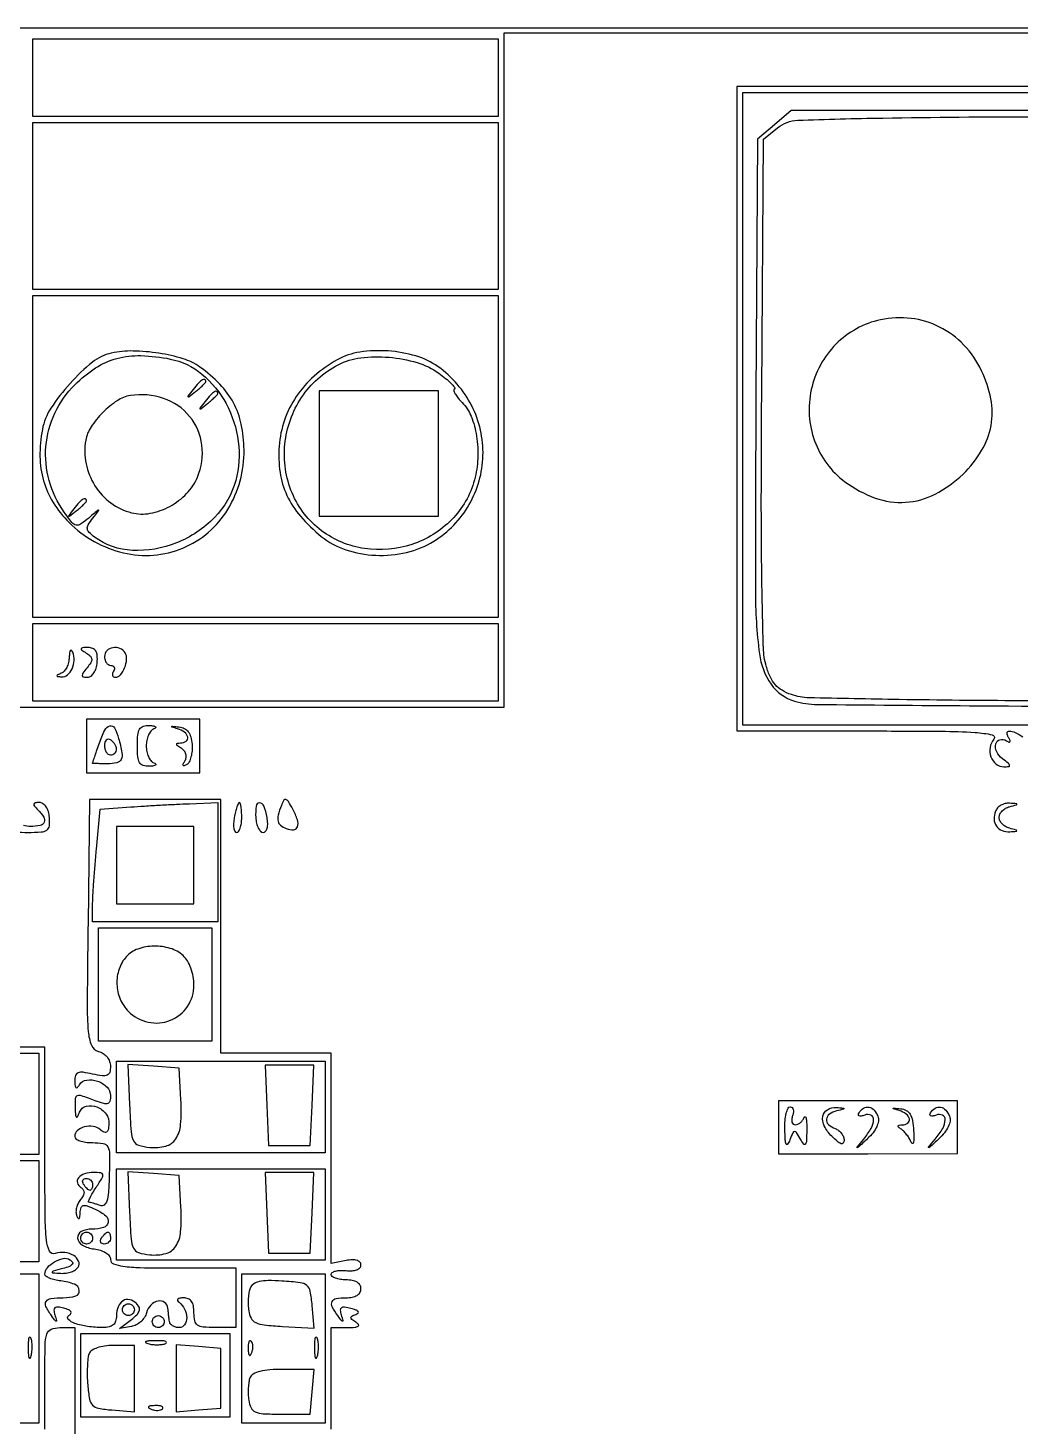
# Model space of a CAD drawing. Extents: x 4 to 1603, y 7 to 792.
# Drawn here: x 532.2 to 698.5, y 557.5 to 791.8 of the extents above; entities that cross this region are included whole.
import ezdxf

# ---------------------------------------------------------------- set-up
doc = ezdxf.new("R2010")
doc.units = 0

msp = doc.modelspace()

# ---------------------------------------------------------------- linework, layer by layer
for points in [[(727.771668, 679, -0.001036), (698.489293, 679.060682, -0.003007), (678.240029, 679.266405, -0.001598), (663.113687, 679.559427, -0.078376), (660.161319, 680.093609, -0.049047), (658.602212, 680.815158, -0.078818), (657.473732, 681.744205, -0.073259), (656.635112, 683.028529, -0.036975), (655.955463, 684.843609, -0.063912), (655.46922, 687.9208, -0.003126), (655.233448, 698.251465, -0.004236), (655.121783, 712.043271, -0.001717), (655.193367, 730.839057), (655.5, 773.178115), (657.860784, 775.089057, -0.16192), (661.218221, 776.350603, -0.005517), (675.484361, 776.740701, -0.003824), (701.132758, 776.962716, -0.000252), (775.063731, 777, -0.000513)], [(796, 8), (400.5, 8), (5, 8), (5, 399.5), (5, 791), (188.5, 791), (372, 791), (372, 734.5), (372, 678), (492, 678), (612, 678), (612, 734.5), (612, 791), (860.835203, 791, -0.000244)], [(734.606989, 782), (651, 782), (651, 728), (651, 674), (673.122445, 674, -0.001872), (685.281103, 673.954476, -0.014467), (690.965316, 673.747361, -0.033658), (693.845499, 673.363067, -0.567126), (694.105192, 672.626748, 0.135552), (693.474092, 671.225833, 0.126816), (693.628769, 669.66034, 0.1377), (694.497622, 668.454678, 0.169771), (695.798118, 668, 0.030692), (696.587735, 668.048516, 0.434154), (696.737036, 668.253775, 0.179242), (696.533025, 668.590255, 0.009915), (695.538354, 669.348296, -0.124226), (694.584839, 670.498345, -0.168736), (694.436965, 671.828308, -0.281043), (695.119443, 672.529965, -0.20398), (696.223607, 672.361803, 0.036486), (696.632639, 672.148527, 0.343373), (696.812185, 672.195104, 0.279645), (696.834974, 672.401245, 0.029587), (696.595492, 672.845492, -0.049601), (696.379669, 673.287244, -0.110183), (696.329213, 673.656365, -0.18947), (696.445626, 673.89244, -0.191566), (696.690983, 673.984687, -0.108293), (697.67671, 673.749025, -0.035097), (698.984854, 672.999022, -0.066361)], [(583, 557), (583, 565.5), (583, 574), (585.75, 574.015313, 0.014747), (586.998959, 574.059119, 0.12574), (587.52754, 574.231192, 0.448279), (587.572729, 574.505848, 0.081754), (587.136847, 574.894262, -0.021173), (586.436829, 575.380471, -0.229321), (586.285101, 575.678769, -0.293662), (586.441102, 575.932317, -0.031563), (587.111057, 576.203686, 0.102033), (587.499966, 576.429008, 0.399564), (587.520642, 576.680417, 0.136982), (587.146713, 576.947551, 0.023073), (586.299027, 577.211552, 0.027661), (585.230238, 577.428729, 0.184066), (584.708999, 577.312774, 0.272919), (584.516534, 576.919357, 0.057427), (584.66915, 576.136815, -0.004107), (584.969467, 575.162943, -0.429256), (584.906693, 575.053314, -0.30221), (584.761877, 575.105708, -0.003273), (584.109645, 576, -0.035487), (583.182091, 577.503924, -0.233007), (583.161567, 578.363896, -0.249294), (583.82462, 578.866056, -0.039911), (585.5, 579, 0.04716), (586.543379, 579.09863, 0.088208), (587.333333, 579.4, 0.118484), (587.822179, 579.88002, 0.140575), (588, 580.5, 0.140575), (587.822179, 581.11998, 0.118484), (587.333333, 581.6, 0.088208), (586.543379, 581.90137, 0.04716), (585.5, 582, -0.034685), (584.542453, 582.066505, -0.052822), (583.734375, 582.267884, -0.068853), (583.179007, 582.562164, -0.241021), (583, 582.911944, -0.259665), (583.183236, 583.240986, -0.076372), (583.734375, 583.47539, -0.055433), (584.542174, 583.588346, -0.034391), (585.5, 583.549457, 0.042551), (586.495477, 583.525278, 0.075685), (587.295362, 583.697315, 0.109244), (587.811764, 584.036056, 0.195592), (588, 584.498841, 0.187075), (587.817428, 584.969727, 0.136104), (587.336928, 585.271311, 0.083849), (586.551631, 585.368112, 0.036072), (585.5, 585.244751), (583, 584.766846), (583, 602.383423), (583, 620), (573.75, 619.999493), (564.5, 619.998987), (564.5, 641.249493), (564.5, 662.5), (553.5, 662.5), (542.5, 662.5), (542.229443, 641.661756, 0.001512), (542.096398, 628.303539, 0.022168), (542.272292, 623.601735, 0.076425), (542.818487, 621.313103, 0.236305), (543.979443, 620.295125, -0.080153), (544.774656, 619.944058, -0.078569), (545.425347, 619.358779, -0.080424), (545.852249, 618.614828, -0.090358), (546, 617.803913, -0.065839), (545.867482, 616.801902, -0.2283), (545.451821, 616.320149, -0.137178), (544.642599, 616.208297, -0.020228), (543, 616.5, 0.020293), (541.391726, 616.78539, 0.127889), (540.571773, 616.687059, 0.226924), (540.150435, 616.23547, 0.078369), (540.015313, 615.329455, 0.02182), (540.056459, 614.538929, 0.205174), (540.216074, 614.24701, 0.388013), (540.452883, 614.2647, 0.047502), (540.801092, 614.7124, -0.221122), (542.015464, 615.489832, -0.117601), (543.829179, 615.308003, -0.113053), (545.416556, 614.31458, -0.199187), (546, 612.908119, -0.056275), (545.892827, 611.958909, -0.259147), (545.536151, 611.561952, -0.155665), (544.855942, 611.546435, -0.019321), (543.4349, 612.024751, 0.008099), (541.140926, 612.854644, 0.175026), (540.434149, 612.843605, 0.295593), (540.092915, 612.379331, 0.022562), (540.070285, 610.75, 0.008307), (540.125832, 609.589836, 0.205818), (540.26799, 609.310273, 0.481993), (540.462683, 609.350525, 0.018144), (540.820285, 610.125424, -0.235639), (541.968909, 611.116469, -0.161197), (543.719316, 610.992697, -0.137534), (545.247219, 609.79807, -0.17914), (545.732933, 608.104698, -0.031474), (545.601937, 607.162264, -0.199346), (545.33639, 606.76956, -0.270949), (544.931386, 606.747874, -0.05431), (544.303771, 607.162856, 0.13567), (543.083652, 607.712169, 0.102967), (541.61171, 607.635746, 0.118016), (540.437684, 607.006471, 0.214142), (540, 606.031385, 0.248566), (540.209814, 605.635413, 0.065553), (540.871859, 605.302969, 0.050664), (541.831111, 605.075124, 0.033002), (542.96803, 605, -0.041379), (544.784727, 604.849395, -0.237869), (545.540142, 604.295736, -0.117386), (545.831114, 603.094007, -0.007539), (545.790331, 599.4612, -0.010512), (545.657981, 596.666782, -0.058121), (545.382302, 595.189259, -0.165552), (544.913823, 594.544971, -0.250123), (544.240514, 594.4612, 0.009566), (543.670594, 594.667479, 0.011016), (543.119255, 594.841728, 0.01017), (542.647347, 594.969157, 0.060925), (542.39516, 595, -0.523858), (542.306332, 595.128265, -0.021771), (542.564697, 595.734375, -0.021771), (542.994778, 596.540667, -0.011623), (543.591957, 597.5, 0.008609), (544.600701, 599.09893, 0.179709), (544.705748, 599.645192, 0.337488), (544.395213, 599.936922, 0.025809), (543.174027, 600, 0.074084), (541.647965, 599.772639, 0.143611), (540.626029, 599.101539, 0.251304), (540.443968, 598.255853, 0.186326), (541.032246, 597.480071, -0.100686), (541.438297, 597.098543, -0.165035), (541.571318, 596.650671, -0.121217), (541.416104, 596.110228, -0.042975), (540.954018, 595.444595, 0.061399), (540.555153, 594.822419, 0.054014), (540.298159, 594.094777, 0.056979), (540.213153, 593.376202, 0.096766), (540.326512, 592.783622, 0.038103), (540.55343, 592.323437, 0.446265), (540.727785, 592.288633, 0.205593), (540.863556, 592.524228, 0.017908), (540.921053, 593.228561, -0.061521), (541.069638, 594.101867, -0.271688), (541.43681, 594.443108, -0.145716), (542.109493, 594.395164, -0.016746), (543.525895, 593.806247, -0.068019), (545.214242, 592.739831, -0.270119), (545.611752, 591.630105, -0.282563), (544.841892, 590.777506, -0.071517), (542.911683, 590.5, 0.113863), (541.093666, 590.080551, 0.314537), (540.487807, 588.99185, 0.248857), (541.284754, 587.800213, 0.095026), (543.25, 587.183578, -0.046132), (544.331436, 586.956741, -0.067043), (545.21525, 586.54836, -0.085358), (545.798292, 586.019155, -0.167403), (546, 585.433578, 0.306075), (546.491706, 584.705583, 0.061833), (548.081083, 584.284133, 0.028846), (551.000159, 584.055935, 0.005085), (556.5, 584), (567, 584), (567, 579), (567, 574), (563.5, 574, -0.021436), (561.534425, 574.084309, -0.13443), (560.6, 574.428571, -0.189121), (560.138668, 575.13778, -0.050766), (560, 576.5, 0.045188), (559.89817, 577.624446, 0.108672), (559.576531, 578.391339, 0.141313), (559.027001, 578.832474, 0.101445), (558.25, 578.984687, 0.037791), (557.624842, 578.931864, 0.157676), (557.29265, 578.762025, 0.327951), (557.255562, 578.519256, 0.114236), (557.5, 578.234687, -0.12122), (558.435519, 577.114725, -0.111532), (558.781669, 575.652816, -0.150531), (558.43245, 574.475982, -0.250955), (557.543837, 574, -0.061989), (556.944248, 574.074622, -0.073182), (556.416783, 574.29375, -0.085466), (556.039677, 574.618122, -0.14234), (555.875, 575, -0.002297), (555.818193, 575.472065, -0.001128), (555.75, 576.073437, -0.001119), (555.681968, 576.698469, -0.001628), (555.625, 577.25, 0.21334), (555.072183, 578.215412, 0.212329), (553.982565, 578.449853, 0.150419), (552.772614, 577.780794, 0.125909), (552.045085, 576.5, -0.079768), (551.687655, 575.71083, -0.06146), (551.072619, 574.991277, -0.061799), (550.305386, 574.44661, -0.083081), (549.5, 574.172433), (547.5, 573.844866), (549.5, 575.355112, 0.031635), (550.430648, 576.155063, 0.124607), (550.822423, 576.794651, 0.18453), (550.784288, 577.396313, 0.087661), (550.337132, 578.045547, 0.140203), (549.214484, 578.679715, 0.202258), (548.103564, 578.496419, 0.162475), (547.286517, 577.498376, 0.091221), (547, 575.940983, -0.07828), (546.862663, 575.069145, -0.138374), (546.461957, 574.467413, -0.123488), (545.767936, 574.121332, -0.055786), (544.75, 574.013655, -0.032114), (542.168877, 574.19534, -0.049575), (539.994698, 574.712554, -0.111081), (538.930035, 575.370988, -0.487037), (539, 576, 0.103633), (539.363953, 576.345992, 0.308493), (539.365817, 576.672752, 0.1513), (538.988519, 576.976437, 0.030414), (538.159353, 577.248077, 0.032436), (537.18504, 577.436396, 0.194092), (536.694945, 577.307418, 0.25941), (536.51569, 576.908604, 0.055587), (536.66915, 576.136815, -0.004107), (536.969467, 575.162943, -0.429256), (536.906693, 575.053314, -0.30221), (536.761877, 575.105708, -0.003273), (536.109645, 576, -0.038707), (535.169824, 577.545979, -0.268901), (535.217929, 578.396008, -0.222812), (536.013059, 578.883976, -0.027999), (538.083333, 579, 0.073569), (540.185227, 579.310953, 0.371207), (540.772769, 580.235382, 0.27278), (539.947692, 581.261294, 0.060835), (537.672881, 581.816422, -0.028237), (536.649011, 581.996704, -0.042137), (535.785159, 582.278166, -0.050027), (535.176279, 582.610143, -0.247808), (535, 582.943978, -0.181298), (535.412103, 584.043158, -0.082089), (536.616385, 585.036258, -0.082716), (538.066242, 585.583179, -0.189531), (539.196114, 585.378795, -0.10794), (539.610689, 584.977902, -0.328293), (539.59323, 584.608989, -0.133071), (539.103676, 584.256152, -0.022117), (537.989919, 583.892385, 0.002124), (536.381853, 583.437441, 0.236841), (536.223121, 583.291022, 0.505416), (536.2998, 583.172781, 0.003517), (537.690983, 583.09968, 0.047645), (538.580045, 583.143951, 0.048333), (539.44021, 583.355873, 0.052932), (540.148277, 583.692615, 0.117419), (540.569098, 584.111803, 0.245877), (540.642877, 585.143589, 0.155822), (539.829842, 586.070649, 0.109668), (538.346527, 586.567496, 0.101958), (536.75, 586.409784, -0.369246), (535.786697, 586.823611, -0.089026), (535.267155, 588.63019, -0.023677), (535.041512, 592.72139, -0.001938), (535, 603.432612), (535, 621), (529.5, 621)], [(529.982352, 657.070165, 0.016136), (532.155917, 657, 0.01613), (534.390462, 657.072103, 0.135968), (535.333014, 657.400006, 0.216274), (535.74877, 658.094001, 0.049121), (535.770691, 659.5, 0.052115), (535.583439, 660.49122, 0.075961), (535.20339, 661.293336, 0.095375), (534.682466, 661.815424, 0.150199), (534.081892, 662, 0.035284), (533.377787, 661.950251, 0.309061), (533.158728, 661.75, 0.234769), (533.23636, 661.419125, 0.023443), (533.8, 660.8, -0.050901), (534.806095, 659.565185, -0.254281), (534.878429, 658.705722, -0.245747), (534.192628, 658.157004, -0.048254), (532.569551, 658, -0.057147), (531.43057, 658.130604, -0.109839)], [(535, 557), (535, 565.5, -0.004059), (535.045242, 571.072835, -0.067556), (535.323529, 572.9, -0.226266), (536.050108, 573.710115, -0.098988), (537.5, 574), (540, 574), (540, 558), (540, 542)]]:
    msp.add_lwpolyline(points, format="xyb")
for points in [[(4.463028, 790.750623, 0.090794), (4.267848, 789.688086, 0.000004), (4.202933, 675.011121, 0.000189), (4.180203, 548.51456, 0.000114), (4.244173, 398.5), (4.5, 7.5), (803.751263, 7.249377), (1603.002525, 6.998755), (1602.751263, 399.249377), (1602.5, 791.5), (803.718854, 791.750623, 0.000059), (387.797189, 791.831666, 0.000332), (164.795027, 791.700628, 0.000012), (5.544081, 791.497643, 0.311183)], [(657.305764, 775.587297), (654.5, 773.174593), (654.219231, 730.128818, 0.001814), (654.125033, 697.582294, 0.031225), (654.797095, 686.956386, 0.12057), (656.758001, 681.833587, 0.172431), (660.672499, 679.016844, 0.068129), (664.512493, 678.451453, 0.000805), (690.035526, 678.233746, 0.001844), (724.762487, 678.121554, 0.000537), (778.227424, 678.203483), (891.954847, 678.5), (894.727424, 681.271891), (897.5, 684.043783), (897.781668, 726.738331, 0.001471), (897.856147, 747.119692, 0.005069), (897.731538, 760.337269, 0.004195), (897.472731, 769.592719, 0.089325), (896.890814, 772.263598, 0.240604), (892.595587, 775.924702, 0.046675), (882.184219, 777.395619, 0.011366), (860.158632, 777.931747, 0.000401), (775.105424, 778), (660.111527, 778)], [(675.122803, 742.920482, 0.146377), (667.627399, 738.818765, 0.141596), (663.496722, 731.222823, 0.141907), (664.059082, 722.607522, 0.147191), (669.143895, 715.769479, 0.073502), (674.227963, 713.042152, 0.103033), (679.314983, 712.323744, 0.103117), (684.262795, 713.696037, 0.073721), (688.941405, 717.059045, 0.065116), (692.059289, 720.991789, 0.090801), (693.634075, 725.185969, 0.091231), (693.616747, 729.65089, 0.066347), (692.05868, 734.378782, 0.077405), (689.07325, 738.692944, 0.086169), (685.01339, 741.709633, 0.087365), (680.223162, 743.153919, 0.082329)], [(546.139676, 737.333779, 0.118577), (542.9916, 735.830409, 0.038485), (539.221708, 732.257976, 0.038875), (535.997842, 728.083796, 0.098943), (534.575348, 724.549948, 0.04894), (534.175608, 720.000656, 0.067429), (534.766909, 715.946006, 0.069705), (536.391084, 712.295797, 0.056952), (539.05302, 708.94698, 0.139088), (548.170316, 703.859165, 0.157746), (558.116981, 704.659825, 0.158825), (565.66243, 711.122484, 0.141189), (568.397108, 721.120155, 0.048871), (567.917866, 725.412631, 0.070354), (566.611284, 728.999514, 0.069451), (564.345998, 732.116334, 0.046248), (560.995568, 735.003156, 0.081178), (558.196674, 736.378642, 0.034804), (554.124559, 737.311481, 0.034609), (549.797031, 737.686417, 0.056739)], [(556.03125, 736.34375, -0.124393), (561.323011, 733.820681, -0.096342), (565.383383, 728.863592, -0.09152), (567.433804, 722.498934, -0.098355), (566.997374, 715.990248, -0.128768), (563.454619, 709.790638, -0.103811), (557.051513, 705.516114, -0.107426), (549.662327, 704.265076, -0.147316), (543.340112, 706.493255, -0.034517), (542.407117, 707.279711, -0.176873), (542.11653, 707.879302, -0.163501), (542.269343, 708.553248, -0.02847), (543.020514, 709.641787, 0.001233), (544.011685, 710.922885, 0.596455), (543.977696, 710.999079, 0.196848), (543.821572, 710.948526, 0.000736), (542.341289, 709.693224, -0.024641), (540.972267, 708.640466, -0.214457), (540.23578, 708.503588, -0.166855), (539.539533, 708.949295, -0.013838), (538.23286, 710.693224, -0.085679), (535.719515, 715.971238, -0.08957), (535.174404, 721.703104, -0.089682), (536.668319, 727.257726, -0.086157), (540.025727, 732.025727, -0.052262), (543.50884, 734.847978, -0.078418), (547.074553, 736.440437, -0.07397), (551.111174, 736.910139, -0.041415)], [(584.025054, 736.212339, 0.055058), (580.143187, 733.467801, 0.063012), (577.149618, 730.051307, 0.065002), (575.170372, 726.094673, 0.064873), (574.27156, 721.759838, 0.055023), (574.426521, 717.340675, 0.072993), (575.578241, 713.491242, 0.069373), (577.845173, 709.992892, 0.044248), (581.335053, 706.616541, 0.090099), (585.445737, 704.36705, 0.069732), (590.475708, 703.442584, 0.068539), (595.654486, 703.932602, 0.080792), (600.199593, 705.81385, 0.124191), (606.147439, 711.947632, 0.12519), (608.451237, 720.15024, 0.124224), (606.561118, 728.506134, 0.121183), (600.922669, 735.055065, 0.08349), (597.220093, 736.853588, 0.054355), (592.529872, 737.692461, 0.054682), (587.810264, 737.499446, 0.089056)], [(601.050745, 733.963866, -0.016563), (602.191703, 733.093082, -0.028253), (603.075673, 732.283486, -0.028638), (603.660219, 731.610974, -0.377452), (603.640909, 731.307575, 0.287373), (603.572459, 731.00951, 0.047797), (603.828755, 730.449862, 0.039956), (604.298718, 729.770007, 0.025177), (604.946343, 729.053657, -0.1021), (606.468641, 726.739754, -0.055107), (607.376749, 723.436759, -0.051283), (607.585238, 719.699312, -0.054123), (607.018132, 716.067337, -0.129428), (603.214014, 709.430348, -0.11872), (596.518702, 705.264544, -0.117278), (588.592287, 704.575135, -0.124181), (581.390727, 707.567648, -0.134499), (576.452023, 713.898622, -0.124392), (575.238378, 722.062788, -0.122539), (578.050565, 729.917631, -0.128251), (584.179627, 735.38085, -0.087736), (587.961413, 736.541953, -0.05171), (592.700598, 736.634552, -0.051458), (597.395615, 735.748061, -0.082519)], [(559.872445, 731.25, 0.001576), (558.99236, 730.120493, 0.377591), (559, 730, 0.377591), (559.120493, 729.99236, 0.001576), (560.25, 730.872445, 0.012436), (560.920402, 731.425681, 0.017649), (561.485937, 731.952641, 0.013803), (561.91885, 732.410139, 0.184603), (562, 732.622445, 0.307699), (561.806605, 732.90695, 0.241985), (561.426111, 732.869516, 0.065617), (560.76332, 732.306759, 0.017685)], [(549.326888, 730.222255, 0.109009), (547.125793, 729.361177, 0.049086), (544.717026, 727.380597, 0.049045), (542.732396, 724.958927, 0.105139), (541.842899, 722.725537, 0.093179), (541.907105, 718.790083, 0.090786), (543.391956, 715.106862, 0.091959), (546.064123, 712.225148, 0.09877), (549.528902, 710.582102, 0.107585), (552.644251, 710.483751, 0.078197), (555.925209, 711.64015, 0.07644), (558.760922, 713.784812, 0.094003), (560.58524, 716.549765, 0.12978), (561.328194, 721.91256, 0.143067), (559.269205, 726.719946, 0.139537), (554.89363, 729.743386, 0.121367)], [(561.872445, 729.25, 0.001576), (560.99236, 728.120493, 0.377591), (561, 728, 0.377591), (561.120493, 727.99236, 0.001576), (562.25, 728.872445, 0.012436), (562.920402, 729.425681, 0.017649), (563.485937, 729.952641, 0.013803), (563.91885, 730.410139, 0.184603), (564, 730.622445, 0.307699), (563.806605, 730.90695, 0.241985), (563.426111, 730.869516, 0.065617), (562.76332, 730.306759, 0.017685)], [(539.872445, 711.25, 0.001576), (538.99236, 710.120493, 0.377591), (539, 710, 0.377591), (539.120493, 709.99236, 0.001576), (540.25, 710.872445, 0.012436), (540.920402, 711.425681, 0.017649), (541.485937, 711.952641, 0.013803), (541.91885, 712.410139, 0.184603), (542, 712.622445, 0.307699), (541.806605, 712.90695, 0.241985), (541.426111, 712.869516, 0.065617), (540.76332, 712.306759, 0.017685)], [(539.078947, 686.333333, -0.052386), (538.955917, 685.467174, -0.054028), (538.656003, 684.654962, -0.059791), (538.234573, 684.013284, -0.122283), (537.75, 683.662281, 0.01027), (537.10877, 683.388093, 0.30932), (537.02218, 683.245655, 0.36718), (537.126789, 683.135049, 0.011982), (537.781385, 683.078947, 0.19134), (538.788991, 683.409034, 0.112291), (539.570267, 684.431512, 0.096643), (539.908845, 685.838619, 0.106757), (539.673277, 687.217011, 0.11146), (539.472137, 687.508521, 0.459692), (539.286098, 687.486664, 0.117486), (539.140493, 687.097678, 0.021967)], [(541.935698, 687.060903, -0.050531), (542.627794, 686.518034, -0.190605), (542.852214, 686.026082, -0.156052), (542.699562, 685.448336, -0.03121), (542.063253, 684.576215, 0.015486), (541.388002, 683.709308, 0.174679), (541.267455, 683.297722, 0.342907), (541.472288, 683.064949, 0.047154), (542.159447, 683, 0.165415), (542.71313, 683.188327, 0.085855), (543.213233, 683.731883, 0.069588), (543.587576, 684.54054, 0.053055), (543.770691, 685.5, 0.040098), (543.773511, 686.664815, 0.119249), (543.527816, 687.418545, 0.162869), (543.021937, 687.840684, 0.095617), (542.238798, 687.984687, 0.013138), (541.306913, 687.951982, 0.307256), (541.107933, 687.79833, 0.327839), (541.183698, 687.567036, 0.01412)], [(545, 686.5, 0.06887), (545.079345, 685.926682, 0.085131), (545.311086, 685.440625, 0.099915), (545.655173, 685.115626, 0.140337), (546.059017, 685, -0.108972), (546.413961, 684.921712, -0.182303), (546.6254, 684.70625, -0.161196), (546.656512, 684.3821, -0.082592), (546.5, 684, 0.072176), (546.333949, 683.617398, 0.147995), (546.343172, 683.29375, 0.188867), (546.521582, 683.080068, 0.126107), (546.833994, 683, 0.225889), (547.673079, 683.399464, 0.076929), (548.371679, 684.595623, 0.073346), (548.702195, 686.016088, 0.160292), (548.444227, 687.090242, 0.158832), (547.570571, 687.829388, 0.140126), (546.38046, 687.959284, 0.155946), (545.389489, 687.444479, 0.198101)], [(547.369714, 672.75, -0.018951), (547.915817, 670.352287, -0.151261), (547.788051, 669.238405, -0.240718), (547.08905, 668.66863, -0.052912), (545.5, 668.5, -0.003778), (544.541387, 668.507243, -0.006294), (543.734375, 668.529603, -0.001588), (543.039068, 668.559843, -0.400618), (543, 668.600777, -0.081348), (543.012696, 668.678296, -0.00027), (543.322486, 669.597035, -0.001487), (543.676974, 670.636256, -0.000931), (544.097825, 671.850777, -0.027774), (545.042073, 674.141631, -0.217351), (545.904731, 674.862732, -0.356441), (546.694717, 674.51317, -0.051938)], [(553.25, 674.337719, 0.133037), (552.771054, 673.975095, 0.060902), (552.367188, 673.29608, 0.054085), (552.092738, 672.42994, 0.049739), (552, 671.5, 0.049739), (552.092738, 670.57006, 0.054085), (552.367188, 669.70392, 0.060902), (552.771054, 669.024905, 0.133037), (553.25, 668.662281, -0.095988), (553.554893, 668.464732, -0.45688), (553.545313, 668.282867, -0.132944), (553.203073, 668.139498, -0.023233), (552.5, 668.078947, -0.085924), (551.489697, 668.213061, -0.186716), (550.887218, 668.692917, -0.111068), (550.579681, 669.660307, -0.021646), (550.5, 671.5, -0.021646), (550.579681, 673.339693, -0.111068), (550.887218, 674.307083, -0.186716), (551.489697, 674.786939, -0.085924), (552.5, 674.921053, -0.023233), (553.203073, 674.860502, -0.132944), (553.545313, 674.717133, -0.45688), (553.554893, 674.535268, -0.095988)], [(545, 671.559017, 0.062283), (545.074545, 670.962904, 0.080552), (545.29375, 670.457961, 0.097988), (545.618621, 670.120018, 0.153634), (546, 670, 0.092995), (546.381732, 670.071618, 0.096318), (546.70625, 670.276414, 0.099231), (546.923444, 670.581949, 0.105429), (547, 670.940983, 0.089642), (546.926698, 671.346558, 0.053229), (546.70625, 671.7871, 0.051032), (546.382515, 672.193797, 0.06081), (546, 672.5, 0.139169), (545.620352, 672.607943, 0.191142), (545.29375, 672.478525, 0.138808), (545.073267, 672.110654, 0.066118)], [(559.667937, 671.761252, -0.038707), (559.667214, 670.670844, -0.044203), (559.494487, 669.64234, -0.049352), (559.1895, 668.81546, -0.142258), (558.783965, 668.366483, -0.036497), (558.354427, 668.142526, -0.392114), (558.184978, 668.202415, -0.241562), (558.182724, 668.436025, -0.022298), (558.473607, 668.957295, 0.100273), (558.682605, 669.523342, 0.106732), (558.64788, 670.112838, 0.101503), (558.368244, 670.658183, 0.082704), (557.878115, 671.096491, -0.017021), (557.249272, 671.525459, -0.201371), (557.100379, 671.773467, -0.406169), (557.218405, 671.935897, -0.039658), (557.75, 671.984687, 0.148863), (558.681744, 672.280898, 0.302261), (558.954888, 672.964021, 0.18574), (558.418963, 673.792858, 0.08592), (557.25, 674.369258, -0.0025), (556.285606, 674.658814, -0.516116), (556.258924, 674.739009, -0.264231), (556.375529, 674.791422, -0.001908), (557.479463, 674.682842, -0.089582), (558.379872, 674.423395, -0.117704), (559.035404, 673.878423, -0.096561), (559.458016, 673.004401, -0.045317)], [(564, 652), (564, 642), (553.5, 642), (543, 642), (543.007109, 644.75, -0.013016), (543.049631, 646.235604, -0.003244), (543.198094, 648.661077, -0.003313), (543.404419, 651.434809, -0.003324), (543.647288, 654.202602), (544.280357, 660.905204), (549.390179, 661.26762, -0.002367), (551.691419, 661.419889, -0.001469), (554.394302, 661.577914, -0.001473), (557.063074, 661.718192, -0.002661), (559.25, 661.815018), (564, 662)], [(566.755249, 659.5, 0.031701), (566.634359, 658.541823, 0.053628), (566.670744, 657.734375, 0.076393), (566.843992, 657.183445, 0.285831), (567.138672, 657, 0.249889), (567.469414, 657.176307, 0.064968), (567.746985, 657.734375, 0.050289), (567.937276, 658.542347, 0.032714), (568, 659.5, 0.014412), (567.972369, 660.458419, 0.023639), (567.88737, 661.265625, 0.020244), (567.767351, 661.880837, 0.347462), (567.616577, 662, 0.300822), (567.443639, 661.885601, 0.017542), (567.2054, 661.265625, 0.021857), (566.966135, 660.4582, 0.013875)], [(570.355787, 659.500706, 0.042242), (570.49264, 658.543925, 0.0598), (570.78409, 657.735373, 0.076526), (571.175384, 657.18515, 0.20251), (571.611328, 657.000706, 0.223983), (572.013638, 657.190134, 0.110909), (572.274614, 657.705008, 0.071858), (572.358602, 658.503903, 0.037558), (572.244751, 659.5, 0.039653), (571.71403, 661.431548, 0.315651), (570.997388, 661.934431, 0.38048), (570.412512, 661.414418, 0.043663)], [(574.652017, 661.535554, 0.026007), (574.115714, 659.886365, 0.117899), (574.087923, 658.88293, 0.175511), (574.515064, 658.193239, 0.075744), (575.467975, 657.650663, 0.103743), (576.702076, 657.451932, 0.308358), (577.352309, 657.941434, 0.167012), (577.348072, 659.091365, 0.039206), (576.564281, 660.87989, 0.01209), (575.818148, 662.196513, 0.176997), (575.410236, 662.526833, 0.360416), (575.057984, 662.393625, 0.037769)], [(694.380002, 660.547887, 0.100944), (694.153143, 659.187166, 0.146005), (694.541017, 658.039695, 0.149642), (695.484298, 657.310945, 0.107715), (696.809017, 657.116001, 0.003272), (697.866595, 657.195509, 0.420376), (697.942842, 657.287269, 0.309854), (697.851261, 657.395223, 0.002679), (696.75, 657.689326, -0.068007), (696.081061, 657.965404, -0.068913), (695.514063, 658.409857, -0.075394), (695.131277, 658.948477, -0.117373), (695, 659.5, -0.117373), (695.131277, 660.051523, -0.075394), (695.514063, 660.590143, -0.068913), (696.081061, 661.034596, -0.068007), (696.75, 661.310674, 0.00218), (697.903211, 661.617417, 0.354061), (697.975405, 661.717293, 0.376975), (697.892099, 661.802233, 0.002269), (696.718615, 661.883999, 0.077179), (695.996004, 661.819497, 0.069108), (695.296826, 661.539366, 0.072007), (694.726541, 661.094169, 0.099776)], [(548.654988, 636.171259, 0.103811), (547.434416, 634.081773, 0.090093), (547.074572, 631.566516, 0.089087), (547.622566, 629.06078, 0.098413), (549, 627, 0.144318), (552.318785, 625.192359, 0.149276), (556.039154, 625.506649, 0.151165), (558.916705, 627.836938, 0.14859), (560, 631.401716, 0.045403), (559.870296, 632.827123, 0.043237), (559.485143, 634.230185, 0.045735), (558.899617, 635.455629, 0.074661), (558.171259, 636.345012, 0.11105), (556.029126, 637.555554, 0.078016), (553.276192, 637.936373, 0.079541), (550.593342, 637.456477, 0.125524)], [(549.202947, 611.309797, 0.00625), (549.454922, 606.822384, 0.094122), (549.849618, 605.316166, 0.209916), (550.704803, 604.576636, 0.050518), (552.585175, 604.198935, 0.089735), (555.259864, 604.417981, 0.184617), (556.936972, 605.630094, 0.126292), (557.763561, 608.054424, 0.033639), (557.805075, 612.168824), (557.5, 617.5), (553.202947, 617.809797), (548.905894, 618.119594)], [(660.361626, 609.5, 0.059505), (660.216517, 608.925812, 0.105118), (660.255805, 608.440625, 0.149708), (660.467935, 608.122064, 0.173231), (660.809678, 608, 0.107615), (661.236327, 608.092904, 0.066863), (661.67155, 608.367188, 0.062365), (662.049029, 608.772091, 0.066123), (662.306237, 609.25, -0.411536), (662.47447, 609.326808, -0.259857), (662.627137, 609.149119, -0.041377), (662.720889, 608.362495, -0.012306), (662.734583, 607.151255, -0.006943), (662.684191, 605.298464, -0.1404), (662.508887, 604.769562, -0.516314), (662.224091, 604.764282, -0.031486), (661.680236, 605.606903, 0.012524), (661.024604, 606.712531, 0.280939), (660.705586, 606.871678, 0.272748), (660.411208, 606.662599, 0.011961), (659.905509, 605.455648, -0.048695), (659.537583, 604.731624, -0.592137), (659.292488, 604.747802, -0.09734), (659.131557, 605.400959, -0.007192), (659.070285, 607.25, -0.024393), (659.113464, 608.687139, -0.039098), (659.305177, 609.898438, -0.046537), (659.598584, 610.760292, -0.2956), (659.968615, 611, -0.184534), (660.289193, 610.877514, -0.147206), (660.483616, 610.559375, -0.100118), (660.511135, 610.074366, -0.055937)], [(667.75, 610.310674, 0.089423), (666.535471, 609.747801, 0.222011), (666.058849, 608.918266, 0.231325), (666.396624, 608.047614, 0.0952), (667.5, 607.361626, -0.074185), (668.073431, 607.037471, -0.064359), (668.559375, 606.545909, -0.06686), (668.888097, 605.968559, -0.096313), (669, 605.393011, -0.161464), (668.848738, 604.936814, -0.322725), (668.504378, 604.827976, -0.099276), (667.890254, 605.176449, -0.017844), (666.922681, 606.077319, -0.079522), (665.682591, 607.790025, -0.159348), (665.432486, 609.423437, -0.223917), (666.194923, 610.526805, -0.14873), (667.718615, 610.883999, -0.002269), (668.892099, 610.802233, -0.376975), (668.975405, 610.717293, -0.354061), (668.903211, 610.617417, -0.00218)], [(674.67033, 609.416723, -0.129968), (674.756632, 608.620143, -0.071321), (674.471361, 607.674438, -0.058289), (673.847779, 606.661485, -0.03954), (672.926063, 605.666723, -0.000574), (671.365533, 604.232323, -0.152497), (671.201572, 604.155233, -0.681557), (671.16796, 604.215162, -0.000969), (672.287118, 605.578741, 0.043761), (673.531146, 607.390363, 0.119173), (673.953791, 608.876671, 0.312109), (673.494623, 609.600602, 0.194111), (672.448062, 609.618443, -0.036408), (671.868281, 609.443138, -0.155351), (671.512472, 609.474315, -0.32948), (671.393111, 609.674071, -0.1144), (671.507079, 610.011454, -0.117631), (672.273989, 610.774751, -0.185768), (673.175757, 610.940248, -0.165067), (674.035255, 610.456059, -0.091297)], [(680.650071, 606.991115, -0.012292), (680.691092, 605.735204, -0.04859), (680.622436, 604.96614, -0.399832), (680.462695, 604.851148, -0.273519), (680.275105, 605, 0.040206), (679.974449, 605.628136, 0.029117), (679.545875, 606.275189, 0.029625), (679.063164, 606.845433, 0.055124), (678.600056, 607.234687, -0.027504), (678.141688, 607.578696, -0.27388), (678.065363, 607.796311, -0.317453), (678.220367, 607.94325, -0.032927), (678.75, 607.984687, 0.148863), (679.681744, 608.280898, 0.302261), (679.954888, 608.964021, 0.18574), (679.418963, 609.792858, 0.08592), (678.25, 610.369258, -0.00244), (677.280977, 610.660077, -0.512848), (677.253912, 610.739975, -0.267043), (677.368797, 610.792351, -0.001875), (678.475022, 610.683698, -0.097682), (679.430868, 610.391784, -0.137694), (680.070196, 609.778248, -0.091842), (680.456695, 608.716612, -0.027192)], [(686.67033, 609.416723, -0.129968), (686.756632, 608.620143, -0.071321), (686.471361, 607.674438, -0.058289), (685.847779, 606.661485, -0.03954), (684.926063, 605.666723, -0.000574), (683.365533, 604.232323, -0.152497), (683.201572, 604.155233, -0.681557), (683.16796, 604.215162, -0.000969), (684.287118, 605.578741, 0.043761), (685.531146, 607.390363, 0.119173), (685.953791, 608.876671, 0.312109), (685.494623, 609.600602, 0.194111), (684.448062, 609.618443, -0.036408), (683.868281, 609.443138, -0.155351), (683.512472, 609.474315, -0.32948), (683.393111, 609.674071, -0.1144), (683.507079, 610.011454, -0.117631), (684.273989, 610.774751, -0.185768), (685.175757, 610.940248, -0.165067), (686.035255, 610.456059, -0.091297)], [(549.202947, 593.309797, 0.00625), (549.454922, 588.822384, 0.094122), (549.849618, 587.316166, 0.209916), (550.704803, 586.576636, 0.050518), (552.585175, 586.198935, 0.089735), (555.259864, 586.417981, 0.184617), (556.936972, 587.630094, 0.126292), (557.763561, 590.054424, 0.033639), (557.805075, 594.168824), (557.5, 599.5), (553.202947, 599.809797), (548.905894, 600.119594)], [(543, 598, -0.042167), (542.967655, 597.617151, -0.061769), (542.870461, 597.29375, -0.081139), (542.727648, 597.07446, -0.210953), (542.559017, 597, -0.151918), (542.34829, 597.065539, -0.038439), (542.066025, 597.29375, -0.035638), (541.768994, 597.617226, -0.029505), (541.5, 598, -0.082592), (541.343488, 598.3821, -0.161196), (541.3746, 598.70625, -0.182303), (541.586039, 598.921712, -0.108972), (541.940983, 599, -0.093332), (542.345238, 598.923877, -0.09642), (542.688914, 598.70625, -0.099167), (542.918938, 598.381556, -0.105053)], [(543, 589, -0.099038), (542.923658, 588.618362, -0.097945), (542.70625, 588.29375, -0.097945), (542.381638, 588.076342, -0.099038), (542, 588, -0.099038), (541.618362, 588.076342, -0.097945), (541.29375, 588.29375, -0.097945), (541.076342, 588.618362, -0.099038), (541, 589, -0.099038), (541.076342, 589.381638, -0.097945), (541.29375, 589.70625, -0.097945), (541.618362, 589.923658, -0.099038), (542, 590, -0.099038), (542.381638, 589.923658, -0.097945), (542.70625, 589.70625, -0.097945), (542.923658, 589.381638, -0.099038)], [(546, 589, -0.105053), (545.918938, 588.618444, -0.099167), (545.688914, 588.29375, -0.09642), (545.345238, 588.076123, -0.093332), (544.940983, 588, -0.108972), (544.586039, 588.078288, -0.182303), (544.3746, 588.29375, -0.161196), (544.343488, 588.6179, -0.082592), (544.5, 589, -0.029505), (544.768994, 589.382774, -0.035638), (545.066025, 589.70625, -0.038439), (545.34829, 589.934461, -0.151918), (545.559017, 590, -0.210953), (545.727648, 589.92554, -0.081139), (545.870461, 589.70625, -0.061769), (545.967655, 589.382849, -0.042167)], [(569.410719, 580.627934, 0.052699), (569.215129, 579.895955, 0.023222), (569.105614, 578.89863, 0.022674), (569.086646, 577.820707, 0.028257), (569.170919, 576.822726, 0.086645), (569.578279, 575.566616, 0.163584), (570.341814, 574.840854, 0.082815), (571.777648, 574.442715, 0.012001), (574.813612, 574.195534), (580.127225, 573.891069), (579.813612, 577.695534, 0.023634), (579.501556, 580.091642, 0.180223), (578.933295, 581.054029, 0.142168), (577.805567, 581.528637, 0.012971), (574.7398, 581.805208, 0.016653), (572.440237, 581.875885, 0.053763), (570.922484, 581.708255, 0.090685), (569.953529, 581.300531, 0.15759)], [(550, 577, -0.099038), (549.923658, 576.618362, -0.097945), (549.70625, 576.29375, -0.097945), (549.381638, 576.076342, -0.099038), (549, 576, -0.099038), (548.618362, 576.076342, -0.097945), (548.29375, 576.29375, -0.097945), (548.076342, 576.618362, -0.099038), (548, 577, -0.099038), (548.076342, 577.381638, -0.097945), (548.29375, 577.70625, -0.097945), (548.618362, 577.923658, -0.099038), (549, 578, -0.099038), (549.381638, 577.923658, -0.097945), (549.70625, 577.70625, -0.097945), (549.923658, 577.381638, -0.099038)], [(555, 575, -0.099038), (554.923658, 574.618362, -0.097945), (554.70625, 574.29375, -0.097945), (554.381638, 574.076342, -0.099038), (554, 574, -0.099038), (553.618362, 574.076342, -0.097945), (553.29375, 574.29375, -0.097945), (553.076342, 574.618362, -0.099038), (553, 575, -0.099038), (553.076342, 575.381638, -0.097945), (553.29375, 575.70625, -0.097945), (553.618362, 575.923658, -0.099038), (554, 576, -0.099038), (554.381638, 575.923658, -0.097945), (554.70625, 575.70625, -0.097945), (554.923658, 575.381638, -0.099038)], [(532.194949, 570.5, 0.012823), (532.235556, 569.431793, 0.080377), (532.356533, 568.900903, 0.597527), (532.51666, 568.883358, 0.087174), (532.692991, 569.269032, 0.037336), (532.832894, 570.036634, 0.029507), (532.872264, 570.880008, 0.030339), (532.814405, 571.671085, 0.06278), (532.655937, 572.269032, 0.31318), (532.47713, 572.386009, 0.333666), (532.315079, 572.257153, 0.052471), (532.212705, 571.580113, 0.014395)], [(552.269032, 571.307009, 0.037336), (553.036634, 571.167106, 0.029507), (553.880008, 571.127736, 0.030339), (554.671085, 571.185595, 0.06278), (555.269032, 571.344063, 0.31318), (555.386009, 571.52287, 0.333666), (555.257153, 571.684921, 0.052471), (554.580113, 571.787295, 0.014395), (553.5, 571.805051, 0.012823), (552.431793, 571.764444, 0.080377), (551.900903, 571.643467, 0.597527), (551.883358, 571.48334, 0.087174)], [(569.078947, 570.416667, 0.018894), (569.137993, 569.670344, 0.168741), (569.279315, 569.37858, 0.470617), (569.461564, 569.395823, 0.054073), (569.683114, 569.8125, 0.051402), (569.839148, 570.359369, 0.05415), (569.876576, 570.916927, 0.060344), (569.797407, 571.402231, 0.126455), (569.604167, 571.729167, 0.296942), (569.385309, 571.77538, 0.208169), (569.200665, 571.592839, 0.077125), (569.089945, 571.112848, 0.028489)], [(580.194949, 570.5, 0.012823), (580.235556, 569.431793, 0.080377), (580.356533, 568.900903, 0.597527), (580.51666, 568.883358, 0.087174), (580.692991, 569.269032, 0.037336), (580.832894, 570.036634, 0.029507), (580.872264, 570.880008, 0.030339), (580.814405, 571.671085, 0.06278), (580.655937, 572.269032, 0.31318), (580.47713, 572.386009, 0.333666), (580.315079, 572.257153, 0.052471), (580.212705, 571.580113, 0.014395)], [(542.401981, 569.605161, 0.065634), (542.214583, 568.823593, 0.015659), (542.116972, 567.487603, 0.015832), (542.101498, 565.93339, 0.015062), (542.183365, 564.355161, 0.021678), (542.477724, 562.018178, 0.152348), (542.99211, 561.008082, 0.156673), (543.982424, 560.484188, 0.023303), (546.25, 560.189635), (550, 559.879269), (550, 565.439635), (550, 571), (546.468615, 571, 0.032742), (545.005698, 570.904099, 0.049916), (543.767735, 570.613362, 0.061912), (542.857887, 570.169259, 0.157953)], [(569.389534, 565.572726, 0.054107), (569.201902, 564.862539, 0.022994), (569.099391, 563.882413, 0.022427), (569.085125, 562.816682, 0.027327), (569.170919, 561.822726, 0.078869), (569.558087, 560.562886, 0.177891), (570.269376, 559.88259, 0.090841), (571.603214, 559.570496, 0.012166), (574.5, 559.5), (579.5, 559.5), (579.810365, 563.25), (580.120731, 567), (575.02898, 567, 0.017404), (572.70342, 566.919029, 0.044598), (571.041886, 566.653031, 0.066851), (569.939335, 566.210885, 0.174103)], [(552.8125, 560.316886, 0.051402), (553.359369, 560.160852, 0.05415), (553.916927, 560.123424, 0.060344), (554.402231, 560.202593, 0.126455), (554.729167, 560.395833, 0.296942), (554.77538, 560.614691, 0.208169), (554.592839, 560.799335, 0.077125), (554.112848, 560.910055, 0.028489), (553.416667, 560.921053, 0.018894), (552.670344, 560.862007, 0.168741), (552.37858, 560.720685, 0.470617), (552.395823, 560.538436, 0.054073)]]:
    msp.add_lwpolyline(points, format="xyb", close=True)
for points in [[(611, 783.5), (611, 777), (572, 777), (533, 777), (533, 783.5), (533, 790), (572, 790), (611, 790)], [(900, 728), (900, 675), (776, 675), (652, 675), (652, 728), (652, 781), (776, 781), (900, 781)], [(611, 762), (611, 748), (572, 748), (533, 748), (533, 762), (533, 776), (572, 776), (611, 776)], [(611, 720), (611, 693), (572, 693), (533, 693), (533, 720), (533, 747), (572, 747), (611, 747)], [(581, 720.5), (581, 710), (591, 710), (601, 710), (601, 720.5), (601, 731), (591, 731), (581, 731)], [(611, 685.5), (611, 679), (572, 679), (533, 679), (533, 685.5), (533, 692), (572, 692), (611, 692)], [(542, 671.5), (542, 667), (551.5, 667), (561, 667), (561, 671.5), (561, 676), (551.5, 676), (542, 676)], [(547, 651.5), (547, 645), (553.5, 645), (560, 645), (560, 651.5), (560, 658), (553.5, 658), (547, 658)], [(563, 631.5), (563, 622), (553.5, 622), (544, 622), (544, 631.5), (544, 641), (553.5, 641), (563, 641)], [(534, 611.5), (534, 603), (516.5, 603), (499, 603), (499, 611.5), (499, 620), (516.5, 620), (534, 620)], [(582, 610.973684), (582, 603.315789), (564.5, 603.315789), (547, 603.315789), (547, 610.973684), (547, 618.631579), (564.5, 618.631579), (582, 618.631579)], [(572.20431, 611.25), (572.5, 604.5), (576, 604.5), (579.5, 604.5), (579.79569, 611.25), (580.09138, 618), (576, 618), (571.90862, 618)], [(658, 607.564496), (658, 603.128993), (673, 603.142937), (688, 603.156881), (688, 607.57844), (688, 612), (673, 612), (658, 612)], [(534, 593.5), (534, 585), (516.5, 585), (499, 585), (499, 593.5), (499, 602), (516.5, 602), (534, 602)], [(582, 592.973684), (582, 585.315789), (564.5, 585.315789), (547, 585.315789), (547, 592.973684), (547, 600.631579), (564.5, 600.631579), (582, 600.631579)], [(572.20431, 593.25), (572.5, 586.5), (576, 586.5), (579.5, 586.5), (579.79569, 593.25), (580.09138, 600), (576, 600), (571.90862, 600)], [(534, 570.5), (534, 558), (527, 558), (520, 558), (520, 570.5), (520, 583), (527, 583), (534, 583)], [(582, 570.5), (582, 558), (575, 558), (568, 558), (568, 570.5), (568, 583), (575, 583), (582, 583)], [(566, 566), (566, 559), (553.5, 559), (541, 559), (541, 566), (541, 573), (553.5, 573), (566, 573)], [(557, 565.5), (557, 559.879269), (560.75, 560.189635), (564.5, 560.5), (564.5, 565.5), (564.5, 570.5), (560.75, 570.810365), (557, 571.120731)]]:
    msp.add_lwpolyline(points, close=True)

doc.saveas('drawing.dxf')
